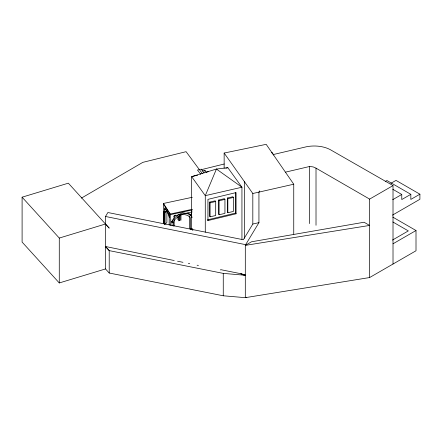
<?xml version="1.0" encoding="UTF-8"?>
<svg xmlns="http://www.w3.org/2000/svg" width="442" height="442" viewBox="0 0 442 442"><rect width="100%" height="100%" fill="white"/><g stroke="black" fill="none" stroke-linecap="round" stroke-linejoin="round"><path stroke-width="0.66" d="M293.748 234.177L293.748 184.209L266.183 144.335L224.144 153.048L252.824 193.502L252.824 224.039L243.343 239.752L107.881 212.519L105.494 216.481L105.494 224.006L109.218 228.133L68.333 183.176L22.1 197.187L22.1 242.078L59.272 282.952L105.505 268.94L109.218 273.023L223.26 295.786L245.304 297.665L369.617 277.548L416.005 250.769L416.005 230.52L392.822 217.132M59.272 282.952L59.278 238.061L22.1 197.187M105.505 268.94L105.494 224.006L59.278 238.061M105.494 246.863L105.494 246.498L174.203 260.526M191.557 217.105L191.651 212.458M163.662 222.779L163.75 211.359M172.137 225.868C171.419 222.464 172.684 218.961 175.573 217.011A18.896 14.464 -32.7 0 1 180.623 213.624L182.121 212.917L183.612 212.983A18.896 14.464 -32.7 0 1 188.668 214.204L191.121 215.724L192.055 217.635M259.703 190.856L258.94 192.11L258.94 222.646L245.664 244.664L105.494 216.481M165.783 223.674L166.894 222.276L166.894 210.873M173.91 216.624L174.8 215.812A18.896 14.464 -32.7 0 1 175.734 215.039M81.422 198.104L142.805 162.363L186.088 151.678L202.392 173.689M245.304 245.376L251.526 241.785L364.075 222.232L369.617 225.437L245.304 245.376L245.304 297.665L246.636 297.306M385.231 181.507L386.932 180.529L410.833 194.325L410.833 199.425L419.9 194.187L419.9 199.287L392.457 215.127M390.899 183.336L395.999 180.391L419.9 194.187M285.582 172.126L309.627 166.485L313.163 166.91L316.013 168.153L369.617 199.104L393.015 185.596L393.015 264.04M392.7 199.701L401.767 194.463L401.767 199.563L410.833 194.325M392.452 240.072L408.325 230.906L392.855 221.978M393.015 243.791L416.005 230.52M164.717 209.801L166.037 209.58M166.501 211.005L166.098 211.276A4.431 1.343 77 0 0 165.684 212.177M202.442 171.01L204.917 170.374L206.552 172.513M206.768 172.087L208.624 171.612M201.486 169.623L224.243 163.999M197.685 175.148L191.651 176.64L191.651 228.674L192.452 229.796M225.84 168.198L227.851 167.7L241.94 187.226L241.94 239.26M236.061 213.79L235.58 213.094L207.464 219.862L207.944 220.564L236.061 213.79L236.061 192.585L207.944 199.359L207.944 220.564M273.2 154.562L306.433 146.761A23.564 13.603 0 0 1 330.008 149.512L393.015 185.596M209.596 202.11L215.21 200.817L215.69 201.519L215.69 215.519L210.077 216.812L209.596 216.116L209.596 202.11L210.077 202.806L210.077 216.812M218.597 200.038L224.464 198.69L224.945 199.392L224.945 213.392L219.083 214.74L218.597 214.044L218.597 200.038L219.083 200.74L219.083 214.74M227.365 198.022L232.945 196.74L233.426 197.436L233.426 211.442L227.845 212.724L227.365 212.027L227.365 198.022L227.845 198.723L227.845 212.724M210.077 202.806L215.69 201.519M219.083 200.74L224.945 199.392M227.845 198.723L233.426 197.436M252.824 193.502L293.748 184.209M252.824 224.039L258.94 222.646M164.374 224.221L163.485 222.84L163.485 203.458L192.353 197.27M163.485 203.458L170.275 214.016L192.369 209.281M192.281 209.972L170.275 214.685L163.485 204.132M192.242 211.917L174.032 215.823L174.032 225.945M190.994 229.16L192.104 228.923M227.851 167.7L216.425 169.054L191.651 176.64L205.276 195.657L205.276 232.172M105.505 246.542L109.218 250.625L223.26 273.388L245.304 275.267L240.956 273.731L220.68 269.653L220.68 270.023M177.568 261.216L182.96 262.316M188.347 263.415L189.695 263.692M197.104 265.206L198.452 265.482M240.956 273.731L245.664 275.151L245.304 275.637L240.956 274.095M187.9 213.005L190.132 214.309L191.502 216.204M392.8 189.292L401.767 194.463M189.021 216.271L187.657 215.547A17.105 13.094 -32.7 0 0 183.076 214.442L181.159 214.856A17.105 13.094 -32.7 0 0 176.585 217.923L175.214 219.226A4.309 3.298 -32.7 0 0 173.794 222.199M167.291 211.729L165.977 211.143L164.899 211.552A4.431 1.343 77 0 0 164.651 211.878M105.494 246.498L109.218 250.625L109.218 273.023M204.071 172.883L201.204 169.137L197.497 170.087L200.773 174.363M273.802 155.004L271.775 152.263L271.775 152.915M191.651 228.31L192.878 229.956M191.651 228.674L192.878 230.326M190.353 214.525L191.795 216.746M190.132 214.309L190.9 215.508M190.734 215.005L191.905 217.033M189.889 214.11L190.662 215.309M191.137 215.834L191.734 216.928M190.182 228.879L189.668 228.078L189.668 217.431A4.309 3.298 -32.7 0 0 189.447 216.337M172.065 219.757L172.579 220.558M171.673 221.094L172.187 221.895M171.634 221.425L172.148 222.227M171.623 221.729L172.137 222.53M167.623 212.447L169.485 217.729M168.894 214.155L169.557 216.182M191.22 216.132L191.32 216.751M171.899 221.32L171.938 222.304M369.617 199.104L369.617 277.548M316.013 168.153L316.013 225.271M309.627 166.485L309.627 223.597M244.586 181.408L244.586 238.216M235.58 192.574L235.58 213.094M224.144 153.048L224.144 168.242M223.26 273.388L223.26 295.786M204.917 170.374L204.917 171.468M191.38 212.171L191.38 216.718M190.441 229.276L190.441 218.63A4.309 3.298 -32.7 0 0 189.021 216.271M180.966 214.376L180.966 220.221M179.911 215.293L179.911 220.525L178.618 220.807L178.618 216.232M179.855 215.254L179.855 220.464M177.922 216.458L177.922 219.724M173.8 222.199L173.8 226.188M170.275 214.016L170.275 225.437M169.17 225.033L169.17 214.911L164.673 207.911L164.673 224.011M165.043 208.502L165.043 209.845M165.043 211.188L165.043 224.602M165.767 212.21A4.989 3.818 -32.7 0 1 166.198 211.083M189.242 215.956A4.309 3.298 -32.7 0 1 189.353 216.144M216.425 169.054L205.276 195.657L241.94 187.226L216.425 169.054"/></g></svg>
